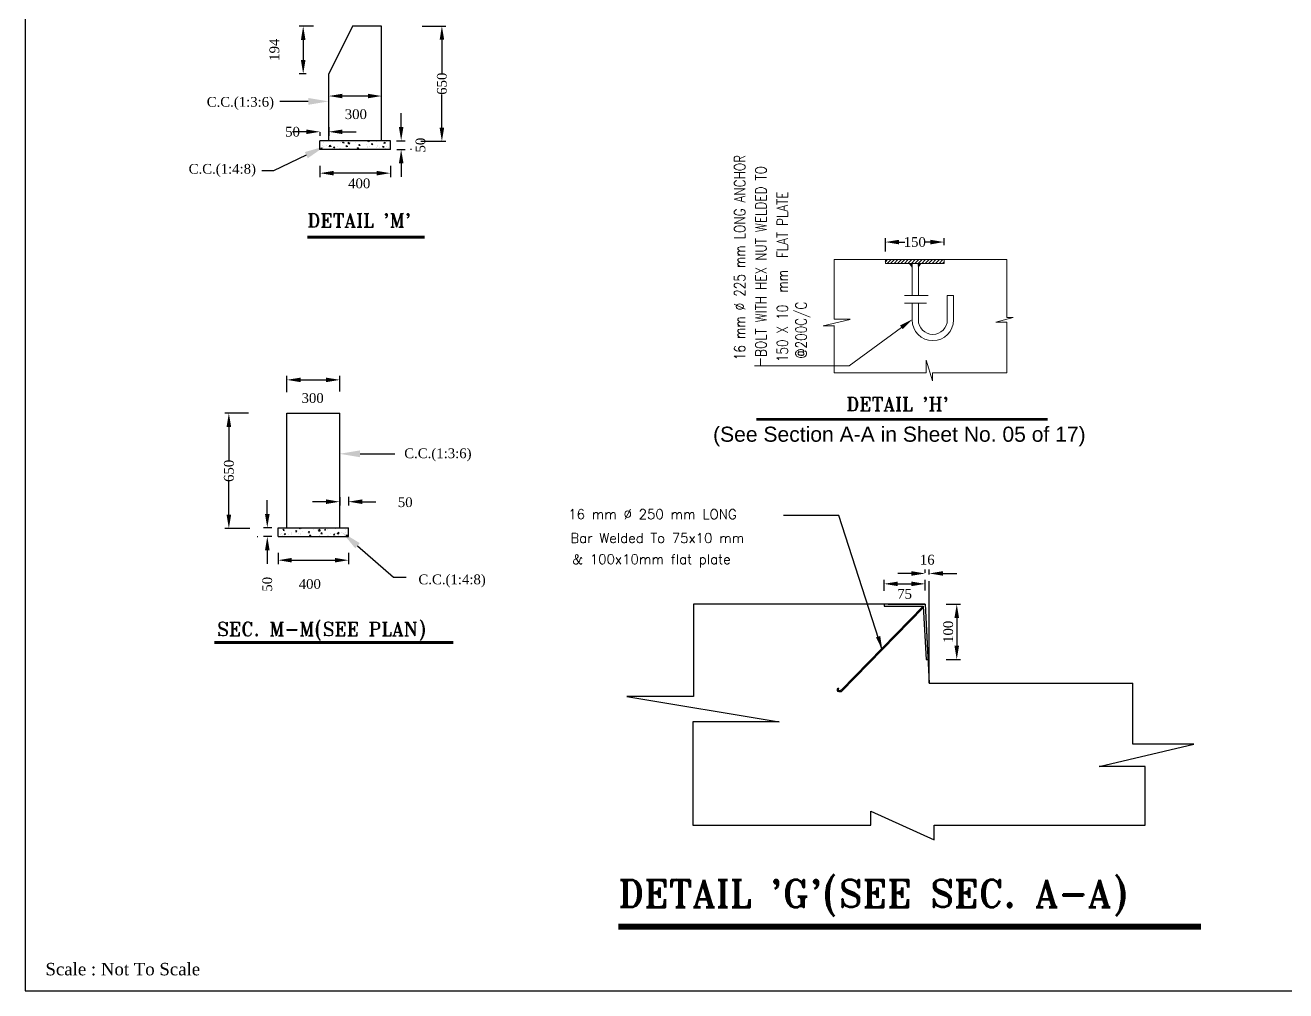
# Model space of a CAD drawing. Extents: x -298162 to 1078160, y -513173 to -216568.
# Drawn here: x 577533 to 609754, y -459717 to -435041 of the extents above; entities that cross this region are included whole.
import ezdxf

# ---------------------------------------------------------------- set-up
doc = ezdxf.new("R2010")
doc.units = 0
doc.header["$MEASUREMENT"] = 0
doc.layers.get('0').update_dxf_attribs({"linetype": 'CONTINUOUS'})
doc.layers.get('DEFPOINTS').update_dxf_attribs({"linetype": 'CONTINUOUS'})
doc.layers.add('Left Bank Profile', color=7, linetype='CONTINUOUS', lineweight=25)
doc.layers.add('LINE', color=7, linetype='CONTINUOUS')
doc.styles.add('BIG', font='ROMANT.SHX')
doc.styles.add('ROMANS', font='romans.shx', dxfattribs={"width": 0.8, "height": 100})
doc.styles.get("Standard").update_dxf_attribs({"font": 'times.ttf', "height": 250})
doc.dimstyles.new('3', dxfattribs={"dimtxt": 225, "dimasz": 350, "dimexe": 100, "dimexo": 25, "dimgap": 9, "dimtad": 0, "dimdec": 0, "dimzin": 0, "dimdsep": 46, "dimtxsty": 'Standard', "dimcen": 0, "dimclrt": 256, "dimadec": 0, "dimazin": 0, "dimtfac": 1, "dimtdec": 0, "dimtofl": 0, "dimtmove": 2, "dimatfit": 3, "dimfxl": 1, "dimtolj": 1, "dimtzin": 0, "dimarcsym": 0})

# ---------------------------------------------------------------- blocks, each defined once
blk = doc.blocks.new('*D955')
at = {"layer": 'DEFPOINTS', "color": 0, "lineweight": -2}
for p in [(585066, -438607), (585066, -438822), (586866, -438607)]:
    blk.add_point(p, dxfattribs=at)
at = {"layer": 'LINE', "color": 0, "lineweight": -2}
for p, q in [((585066, -438632), (585066, -438922)), ((586516, -438822), (585416, -438822)), ((586866, -438632), (586866, -438922))]:
    blk.add_line(p, q, dxfattribs=at)
for points in [[(585416, -438764), (585416, -438880), (585066, -438822)], [(586516, -438764), (586516, -438880), (586866, -438822)]]:
    blk.add_solid(points, dxfattribs=at)
at = {"layer": 'LINE', "insert": (586070, -439084), "char_height": 250, "attachment_point": 5}
blk.add_mtext('\\A1;400', dxfattribs=at)
blk = doc.blocks.new('*D956')
at = {"layer": 'DEFPOINTS', "color": 0, "lineweight": -2}
for p in [(583997, -448497), (585797, -448497), (585797, -448712)]:
    blk.add_point(p, dxfattribs=at)
at = {"layer": 'LINE', "color": 0, "lineweight": -2}
for p, q in [((583997, -448522), (583997, -448812)), ((584347, -448712), (585447, -448712)), ((585797, -448522), (585797, -448812))]:
    blk.add_line(p, q, dxfattribs=at)
for points in [[(584347, -448654), (584347, -448770), (583997, -448712)], [(585447, -448654), (585447, -448770), (585797, -448712)]]:
    blk.add_solid(points, dxfattribs=at)
at = {"layer": 'LINE', "insert": (584807, -449322), "char_height": 250, "attachment_point": 5}
blk.add_mtext('\\A1;400', dxfattribs=at)
blk = doc.blocks.new('*D957')
at = {"layer": 'DEFPOINTS', "color": 0, "lineweight": -2}
for p in [(585572, -444104), (584222, -444445), (585572, -444427)]:
    blk.add_point(p, dxfattribs=at)
at = {"layer": 'LINE', "color": 0, "lineweight": -2}
for p, q in [((584222, -444420), (584222, -444004)), ((585572, -444402), (585572, -444004)), ((584572, -444104), (585222, -444104))]:
    blk.add_line(p, q, dxfattribs=at)
for points in [[(584572, -444046), (584572, -444163), (584222, -444104)], [(585222, -444046), (585222, -444163), (585572, -444104)]]:
    blk.add_solid(points, dxfattribs=at)
at = {"layer": 'LINE', "insert": (584879, -444570), "char_height": 250, "attachment_point": 5}
blk.add_mtext('\\A1;300', dxfattribs=at)
blk = doc.blocks.new('*X26')
at = {"color": 0}
for p, q in [((-6191.9, -26905.4), (-6191.9, -26905.4)), ((-6185.9, -26910.7), (-6185.9, -26910.7)), ((-6185, -26914.8), (-6180.2, -26909.1)), ((-6185, -26914.8), (-6179.1, -26915.4)), ((-6179.1, -26915.4), (-6180.2, -26909.1)), ((-6135.4, -26904.3), (-6135.4, -26904.3)), ((-6113.3, -26921.1), (-6108.5, -26915.4)), ((-6113.3, -26921.1), (-6107.3, -26921.6)), ((-6107.4, -26921.6), (-6108.5, -26915.4)), ((-6094.1, -26903.2), (-6087.1, -26900.5)), ((-6094.1, -26903.2), (-6089.1, -26906.6)), ((-6090.5, -26900.4), (-6090.2, -26900.1)), ((-6090.5, -26900.4), (-6081.6, -26901.8)), ((-6089.1, -26906.6), (-6087.1, -26900.5)), ((-6081.6, -26901.8), (-6081.8, -26900.1)), ((-6076.6, -26919.9), (-6076.6, -26919.9)), ((-6041.6, -26927.4), (-6036.8, -26921.6)), ((-6037.1, -26920.4), (-6037.1, -26920.4)), ((-6035.6, -26927.9), (-6036.8, -26921.6)), ((-6013.4, -26911.6), (-6013.4, -26911.6)), ((-5991.8, -26901.9), (-5991.8, -26901.9)), ((-5988.4, -26908.3), (-5988.4, -26908.3)), ((-5983.8, -26917), (-5976, -26908.8)), ((-5983.8, -26917), (-5974.9, -26918.3)), ((-5982.9, -26916.7), (-5982.9, -26916.7)), ((-5978.8, -26910.4), (-5978.8, -26910.4)), ((-5974.9, -26918.3), (-5976, -26908.8)), ((-5950.5, -26903.3), (-5950.5, -26903.3)), ((-5950.4, -26911.2), (-5943.4, -26908.5)), ((-5950.4, -26911.2), (-5945.4, -26914.6)), ((-5945.4, -26914.6), (-5943.4, -26908.5)), ((-5938.5, -26904.2), (-5938.5, -26904.2)), ((-5930.9, -26909.2), (-5930.9, -26909.2)), ((-5920.5, -26900.4), (-5920.5, -26900.4)), ((-5885.1, -26906.4), (-5885.1, -26906.4)), ((-5879.6, -26902.1), (-5879.6, -26902.1)), ((-5831.7, -26908.7), (-5831.7, -26908.7)), ((-6202.6, -26936.5), (-6202.6, -26936.5)), ((-6193, -26932.5), (-6193, -26932.5)), ((-6187.2, -26944), (-6187.2, -26944)), ((-6178.1, -26935.5), (-6171.1, -26932.8)), ((-6178.1, -26935.5), (-6173.1, -26938.8)), ((-6173.1, -26938.8), (-6171.1, -26932.8)), ((-6153.8, -26940.4), (-6153.8, -26940.4)), ((-6139.6, -26934.8), (-6139.6, -26934.8)), ((-6139.5, -26928.2), (-6139.5, -26928.2)), ((-6136.6, -26937.6), (-6136.6, -26937.6)), ((-6114.4, -26924.9), (-6114.4, -26924.9)), ((-6095.4, -26930.4), (-6095.4, -26930.4)), ((-6086.2, -26937), (-6086.2, -26937)), ((-6084.7, -26930.1), (-6084.7, -26930.1)), ((-6041.6, -26927.4), (-6035.6, -26927.9)), ((-6034.4, -26943.5), (-6027.4, -26940.8)), ((-6034.4, -26943.5), (-6029.4, -26946.8)), ((-6033.4, -26923.1), (-6033.4, -26923.1)), ((-6032.8, -26939.3), (-6032.8, -26939.3)), ((-6029.4, -26946.8), (-6027.4, -26940.8)), ((-6014.7, -26947.7), (-6014.7, -26947.7)), ((-5984.1, -26950), (-5984.1, -26950)), ((-5979.4, -26941.6), (-5979.4, -26941.6)), ((-5976.8, -26942.7), (-5976.8, -26942.7)), ((-5969.9, -26933.7), (-5965, -26927.9)), ((-5969.9, -26933.7), (-5963.9, -26934.2)), ((-5963.9, -26934.2), (-5965.1, -26927.9)), ((-5932.1, -26942.5), (-5932.1, -26942.5)), ((-5926.1, -26943.8), (-5926.1, -26943.8)), ((-5913.7, -26934.4), (-5913.7, -26934.4)), ((-5898.1, -26939.9), (-5893.3, -26934.2)), ((-5898.1, -26939.9), (-5892.2, -26940.5)), ((-5892.2, -26940.5), (-5893.3, -26934.2)), ((-5888.6, -26931.1), (-5888.6, -26931.1)), ((-5887, -26950.1), (-5883.7, -26948.8)), ((-5884.1, -26950.1), (-5883.7, -26948.8)), ((-5880.8, -26935.4), (-5880.8, -26935.4)), ((-5877.1, -26933.5), (-5869.3, -26925.4)), ((-5877.1, -26933.5), (-5868.2, -26934.9)), ((-5872.7, -26946.1), (-5872.7, -26946.1)), ((-5868.2, -26934.9), (-5869.3, -26925.4)), ((-5866.3, -26950), (-5866.3, -26950)), ((-5850.7, -26926.1), (-5850.7, -26926.1)), ((-5830.3, -26929), (-5830.3, -26929)), ((-5826.4, -26946.2), (-5821.6, -26940.5)), ((-5826.4, -26946.2), (-5820.4, -26946.7)), ((-5820.5, -26946.7), (-5821.6, -26940.5)), ((-5819.3, -26948.3), (-5819.3, -26948.3))]:
    blk.add_line(p, q, dxfattribs=at)
blk = doc.blocks.new('*D958')
at = {"layer": 'DEFPOINTS', "color": 0, "lineweight": -2}
for p in [(585572, -447074), (585797, -447071), (585797, -447218)]:
    blk.add_point(p, dxfattribs=at)
at = {"layer": 'LINE', "color": 0, "lineweight": -2}
for p, q in [((585222, -447218), (584872, -447218)), ((585572, -447099), (585572, -447318)), ((585797, -447096), (585797, -447318)), ((586147, -447218), (586497, -447218))]:
    blk.add_line(p, q, dxfattribs=at)
for points in [[(585222, -447159), (585222, -447276), (585572, -447218)], [(586147, -447159), (586147, -447276), (585797, -447218)]]:
    blk.add_solid(points, dxfattribs=at)
at = {"layer": 'LINE', "insert": (587246, -447232), "char_height": 250, "attachment_point": 5}
blk.add_mtext('\\A1;50', dxfattribs=at)
blk = doc.blocks.new('*D960')
at = {"layer": 'DEFPOINTS', "color": 0, "lineweight": -2}
for p in [(583264, -444957), (582738, -447901), (583297, -447901)]:
    blk.add_point(p, dxfattribs=at)
at = {"layer": 'LINE', "color": 0, "lineweight": -2}
for p, q in [((583239, -444957), (582638, -444957)), ((582738, -445307), (582738, -446158)), ((582738, -447551), (582738, -446701)), ((583272, -447901), (582638, -447901))]:
    blk.add_line(p, q, dxfattribs=at)
for points in [[(582680, -445307), (582797, -445307), (582738, -444957)], [(582680, -447551), (582797, -447551), (582738, -447901)]]:
    blk.add_solid(points, dxfattribs=at)
at = {"layer": 'LINE', "insert": (582738, -446429), "char_height": 250, "attachment_point": 5, "rotation": 90}
blk.add_mtext('\\A1;650', dxfattribs=at)
blk = doc.blocks.new('*D961')
at = {"layer": 'DEFPOINTS', "color": 0, "lineweight": -2}
for p in [(587657, -435064), (587624, -438008), (588183, -438008)]:
    blk.add_point(p, dxfattribs=at)
at = {"layer": 'LINE', "color": 0, "lineweight": -2}
for p, q in [((587682, -435064), (588283, -435064)), ((588183, -435414), (588183, -436264)), ((588183, -437658), (588183, -436807)), ((587649, -438008), (588283, -438008))]:
    blk.add_line(p, q, dxfattribs=at)
for points in [[(588125, -435414), (588242, -435414), (588183, -435064)], [(588125, -437658), (588242, -437658), (588183, -438008)]]:
    blk.add_solid(points, dxfattribs=at)
at = {"layer": 'LINE', "insert": (588183, -436536), "char_height": 250, "attachment_point": 5, "rotation": 90}
blk.add_mtext('\\A1;650', dxfattribs=at)
blk = doc.blocks.new('*D962')
at = {"layer": 'DEFPOINTS', "color": 0, "lineweight": -2}
for p in [(585066, -437749), (585066, -437764), (585291, -437621)]:
    blk.add_point(p, dxfattribs=at)
at = {"layer": 'LINE', "color": 0, "lineweight": -2}
for p, q in [((584716, -437764), (584366, -437764)), ((585066, -437774), (585066, -437864)), ((585291, -437646), (585291, -437864)), ((585641, -437764), (585991, -437764))]:
    blk.add_line(p, q, dxfattribs=at)
for points in [[(584716, -437706), (584716, -437823), (585066, -437764)], [(585641, -437706), (585641, -437823), (585291, -437764)]]:
    blk.add_solid(points, dxfattribs=at)
at = {"layer": 'LINE', "insert": (584366, -437764), "char_height": 250, "attachment_point": 5}
blk.add_mtext('\\A1;50', dxfattribs=at)
blk = doc.blocks.new('*D963')
at = {"layer": 'DEFPOINTS', "color": 0, "lineweight": -2}
for p in [(583720, -448107), (583859, -448107), (583861, -447882)]:
    blk.add_point(p, dxfattribs=at)
at = {"layer": 'LINE', "color": 0, "lineweight": -2}
for p, q in [((583720, -447532), (583720, -447182)), ((583836, -447882), (583620, -447882)), ((583834, -448107), (583620, -448107)), ((583720, -448457), (583720, -448807))]:
    blk.add_line(p, q, dxfattribs=at)
for points in [[(583662, -447532), (583779, -447532), (583720, -447882)], [(583662, -448457), (583779, -448457), (583720, -448107)]]:
    blk.add_solid(points, dxfattribs=at)
at = {"layer": 'LINE', "insert": (583720, -449328), "char_height": 250, "attachment_point": 5, "rotation": 90}
blk.add_mtext('\\A1;50', dxfattribs=at)
blk = doc.blocks.new('*D964')
at = {"layer": 'DEFPOINTS', "color": 0, "lineweight": -2}
for p in [(587002, -437992), (587004, -438217), (587142, -438217)]:
    blk.add_point(p, dxfattribs=at)
at = {"layer": 'LINE', "color": 0, "lineweight": -2}
for p, q in [((587142, -437642), (587142, -437292)), ((587027, -437992), (587242, -437992)), ((587029, -438217), (587242, -438217)), ((587142, -438567), (587142, -438917))]:
    blk.add_line(p, q, dxfattribs=at)
for points in [[(587084, -437642), (587201, -437642), (587142, -437992)], [(587084, -438567), (587201, -438567), (587142, -438217)]]:
    blk.add_solid(points, dxfattribs=at)
at = {"layer": 'LINE', "insert": (587637, -438105), "char_height": 250, "attachment_point": 5, "rotation": 90}
blk.add_mtext('\\A1;50', dxfattribs=at)
blk = doc.blocks.new('*D965')
at = {"layer": 'DEFPOINTS', "color": 0, "lineweight": -2}
for p in [(585291, -436850), (585291, -437173), (586641, -437191)]:
    blk.add_point(p, dxfattribs=at)
at = {"layer": 'LINE', "color": 0, "lineweight": -2}
for p, q in [((585291, -437148), (585291, -436750)), ((586291, -436850), (585641, -436850)), ((586641, -437166), (586641, -436750))]:
    blk.add_line(p, q, dxfattribs=at)
for points in [[(585641, -436792), (585641, -436908), (585291, -436850)], [(586291, -436792), (586291, -436908), (586641, -436850)]]:
    blk.add_solid(points, dxfattribs=at)
at = {"layer": 'LINE', "insert": (585984, -437316), "char_height": 250, "attachment_point": 5}
blk.add_mtext('\\A1;300', dxfattribs=at)
blk = doc.blocks.new('*D967')
at = {"layer": 'DEFPOINTS', "color": 0, "lineweight": -2}
for p in [(584925, -435067), (584638, -436282), (584740, -436282)]:
    blk.add_point(p, dxfattribs=at)
at = {"layer": 'LINE', "color": 0, "lineweight": -2}
for p, q in [((584900, -435067), (584538, -435067)), ((584638, -435417), (584638, -435932)), ((584715, -436282), (584538, -436282))]:
    blk.add_line(p, q, dxfattribs=at)
for points in [[(584580, -435417), (584697, -435417), (584638, -435067)], [(584580, -435932), (584697, -435932), (584638, -436282)]]:
    blk.add_solid(points, dxfattribs=at)
at = {"layer": 'LINE', "insert": (583902, -435667), "char_height": 250, "attachment_point": 5, "rotation": 90}
blk.add_mtext('\\A1;194', dxfattribs=at)
blk = doc.blocks.new('*X27')
at = {"color": 0, "linetype": 'Continuous'}
for p, q in [((119120, 232080), (119175, 232135)), ((119163, 232035), (119263, 232135)), ((119251, 232035), (119351, 232135)), ((119340, 232035), (119440, 232135)), ((119428, 232035), (119528, 232135)), ((119517, 232035), (119617, 232135)), ((119605, 232035), (119705, 232135)), ((119693, 232035), (119793, 232135)), ((119782, 232035), (119882, 232135)), ((119870, 232035), (119970, 232135)), ((119959, 232035), (120059, 232135)), ((120047, 232035), (120147, 232135)), ((120135, 232035), (120235, 232135)), ((120224, 232035), (120324, 232135)), ((120312, 232035), (120412, 232135)), ((120401, 232035), (120501, 232135)), ((120489, 232035), (120589, 232135)), ((120577, 232035), (120620, 232078))]:
    blk.add_line(p, q, dxfattribs=at)
blk = doc.blocks.new('*X28')
at = {"color": 0}
for p, q in [((3676, -6321), (3725, -6271)), ((3676, -6312), (3717, -6271)), ((3676, -6303), (3708, -6271)), ((3676, -6294), (3699, -6271)), ((3676, -6285), (3690, -6271)), ((3676, -6276), (3681, -6271)), ((3676, -6329), (3732, -6273)), ((3676, -6338), (3718, -6296)), ((3676, -6347), (3704, -6319)), ((3676, -6356), (3690, -6342))]:
    blk.add_line(p, q, dxfattribs=at)
blk = doc.blocks.new('*D979')
at = {"color": 0, "lineweight": -2}
for p, q in [((599521, -440824), (599521, -440482)), ((599871, -440582), (600013, -440582)), ((600670, -440582), (600528, -440582)), ((601020, -440659), (601020, -440482))]:
    blk.add_line(p, q, dxfattribs=at)
for points in [[(599871, -440524), (599871, -440641), (599521, -440582)], [(600670, -440524), (600670, -440641), (601020, -440582)]]:
    blk.add_solid(points, dxfattribs=at)
at = {"layer": 'DEFPOINTS', "color": 0, "lineweight": -2}
for p in [(601020, -440582), (601020, -440684), (599521, -440849)]:
    blk.add_point(p, dxfattribs=at)
at = {"lineweight": 15, "insert": (600270, -440582), "char_height": 250, "attachment_point": 5}
blk.add_mtext('\\A1;150', dxfattribs=at)
blk = doc.blocks.new('*D1233')
at = {"layer": 'DEFPOINTS', "color": 0, "linetype": 'ByBlock', "lineweight": -2}
for p in [(600536, -449317), (599484, -449521), (600536, -449508)]:
    blk.add_point(p, dxfattribs=at)
at = {"layer": 'LINE', "color": 0, "linetype": 'ByBlock', "lineweight": -2}
for p, q in [((599484, -449496), (599484, -449217)), ((599834, -449317), (600186, -449317)), ((600536, -449483), (600536, -449217))]:
    blk.add_line(p, q, dxfattribs=at)
for points in [[(599834, -449259), (599834, -449375), (599484, -449317)], [(600186, -449259), (600186, -449375), (600536, -449317)]]:
    blk.add_solid(points, dxfattribs=at)
at = {"layer": 'LINE', "linetype": 'ByBlock', "lineweight": -2, "insert": (600010, -449576), "char_height": 250, "attachment_point": 5}
blk.add_mtext('\\A1;75', dxfattribs=at)
blk = doc.blocks.new('*D1234')
at = {"layer": 'DEFPOINTS', "color": 0, "linetype": 'ByBlock', "lineweight": -2}
for p in [(601051, -449837), (601050, -451249), (601343, -451249)]:
    blk.add_point(p, dxfattribs=at)
at = {"layer": 'LINE', "color": 0, "linetype": 'ByBlock', "lineweight": -2}
for p, q in [((601076, -449837), (601443, -449837)), ((601343, -450187), (601343, -450899)), ((601075, -451249), (601443, -451249))]:
    blk.add_line(p, q, dxfattribs=at)
for points in [[(601285, -450187), (601401, -450187), (601343, -449837)], [(601285, -450899), (601401, -450899), (601343, -451249)]]:
    blk.add_solid(points, dxfattribs=at)
at = {"layer": 'LINE', "linetype": 'ByBlock', "lineweight": -2, "insert": (601125, -450543), "char_height": 250, "attachment_point": 5, "rotation": 90}
blk.add_mtext('\\A1;100', dxfattribs=at)
blk = doc.blocks.new('*D1235')
at = {"layer": 'DEFPOINTS', "color": 0, "linetype": 'ByBlock', "lineweight": -2}
for p in [(600536, -449064), (600642, -449051), (600642, -449099)]:
    blk.add_point(p, dxfattribs=at)
at = {"layer": 'LINE', "color": 0, "linetype": 'ByBlock', "lineweight": -2}
for p, q in [((600186, -449051), (599836, -449051)), ((600536, -449039), (600536, -448951)), ((600642, -449074), (600642, -448951)), ((600992, -449051), (601342, -449051))]:
    blk.add_line(p, q, dxfattribs=at)
for points in [[(600186, -448993), (600186, -449110), (600536, -449051)], [(600992, -448993), (600992, -449110), (600642, -449051)]]:
    blk.add_solid(points, dxfattribs=at)
at = {"layer": 'LINE', "linetype": 'ByBlock', "lineweight": -2, "insert": (600589, -448701), "char_height": 250, "attachment_point": 5}
blk.add_mtext('\\A1;16', dxfattribs=at)

msp = doc.modelspace()

# ---------------------------------------------------------------- linework, layer by layer
at = {"color": 0, "lineweight": 15}
for p, q in [((598211.564, -441030.529), (598211.564, -442551.529)), ((599520.564, -441030.529), (598211.564, -441030.529)), ((599520.564, -441130.529), (599520.564, -441030.529)), ((599520.564, -441030.529), (601020.564, -441030.529)), ((601020.564, -441130.529), (601020.564, -441030.529)), ((601020.564, -441030.529), (602626.564, -441030.529)), ((602626.564, -442510.529), (602626.564, -441030.529)), ((599520.564, -441130.529), (601020.564, -441130.529)), ((600139.572, -441128.515), (600206, -441226.103)), ((600422.297, -441125.871), (600359.777, -441227.362)), ((600006.083, -441944.529), (600614.083, -441944.529)), ((601262.083, -441951.529), (601102.083, -441951.529)), ((600006.083, -442146.529), (600573.083, -442146.529)), ((598616.564, -442563.856), (597928.564, -442725.856)), ((598211.564, -442551.529), (598616.564, -442551.529)), ((598211.564, -442713.529), (598211.564, -442956.529)), ((602343.564, -442632.529), (602788.564, -442510.529)), ((602626.564, -442632.529), (602343.564, -442632.529)), ((602788.564, -442510.529), (602626.564, -442510.529)), ((602626.564, -443927.529), (602626.564, -442632.529)), ((597928.564, -442725.856), (598211.564, -442725.856)), ((598211.564, -442956.529), (598211.564, -443647.529)), ((599927.907, -442761.925), (598591.354, -443744.984)), ((596324.385, -443744.984), (596324.385, -443560.384)), ((598211.564, -443927.529), (598211.564, -443647.529)), ((600560.564, -443927.529), (600560.564, -443603.529)), ((600560.564, -443603.529), (600722.564, -444129.529)), ((598591.354, -443744.984), (596170.379, -443744.984)), ((598211.564, -443927.529), (600560.564, -443927.529)), ((600722.564, -443927.529), (602626.564, -443927.529)), ((600722.564, -444129.529), (600722.564, -443927.529))]:
    msp.add_line(p, q, dxfattribs=at)
for points in [[(600202.083, -441130.529), (600202.083, -441944.529, 1)], [(600362.083, -441130.529), (600362.083, -441944.529, 1)], [(600202.083, -442146.529), (600202.083, -442571.529, 1), (601262.083, -442571.529), (601262.083, -441951.529)], [(600362.083, -442146.529), (600362.083, -442571.529, 1), (601102.083, -442571.529), (601102.083, -441951.529)]]:
    msp.add_lwpolyline(points, format="xyb", dxfattribs=at)
at = {"color": 0, "lineweight": 15, "const_width": 75}
msp.add_lwpolyline([(596217.047, -445112.592), (603662.975, -445112.592)], dxfattribs=at)
at = {"color": 0, "lineweight": 15}
msp.add_solid([(599893.344, -442714.933), (599962.47, -442808.916), (600209.855, -442554.547)], dxfattribs=at)
at = {"layer": 'LINE', "color": 0}
for p, q in [((585898.221, -435067.378), (585290.721, -436282.378)), ((586640.721, -435067.378), (585898.221, -435067.378)), ((586640.721, -437992.378), (586640.721, -435067.378)), ((585290.721, -437992.378), (585290.721, -436282.378)), ((584765.757, -436986.903), (584041.746, -436986.903)), ((586865.721, -437992.378), (585065.721, -437992.378)), ((585065.721, -438217.378), (585065.721, -437992.378)), ((586865.721, -438217.378), (586865.721, -437992.378)), ((584717.841, -438361.207), (583877.403, -438760.01)), ((586865.721, -438217.378), (585065.721, -438217.378)), ((587403.136, -438217.378), (587384.888, -438217.378)), ((583877.403, -438760.01), (583581.585, -438760.01)), ((584222.221, -447882.378), (584222.221, -444957.378)), ((584222.221, -444957.378), (584964.721, -444957.378)), ((584964.721, -444957.378), (585572.221, -444957.378)), ((585572.221, -447882.378), (585572.221, -444957.378)), ((586090.04, -445994.062), (586978.394, -445994.062)), ((583459.806, -448107.378), (583478.054, -448107.378)), ((583997.221, -447882.378), (585797.221, -447882.378)), ((583997.221, -448107.378), (583997.221, -447882.378)), ((583997.221, -448107.378), (585797.221, -448107.378)), ((585797.221, -448107.378), (585797.221, -447882.378)), ((586026.054, -448342.531), (586945.525, -449146.251)), ((586945.525, -449146.251), (587274.212, -449146.251))]:
    msp.add_line(p, q, dxfattribs=at)
at = {"layer": 'LINE', "color": 0, "linetype": 'ByBlock', "lineweight": -2}
for p, q in [((600642.138, -451854.143), (600642.138, -449252.205)), ((599591.356, -449837.476), (594617.296, -449837.476)), ((600536.449, -449837.476), (594617.296, -449837.476)), ((594617.296, -449837.476), (594617.296, -452199.473)), ((600488.859, -449885.584), (598387.599, -452033.844)), ((600490.935, -449925.187), (598389.675, -452073.447)), ((599484.222, -449837.476), (599484.222, -449885.584)), ((599484.222, -449885.584), (600488.859, -449885.584)), ((599591.356, -449837.476), (600536.449, -449837.476)), ((600488.859, -449885.584), (600560.335, -451249.411)), ((600536.449, -449837.476), (600607.924, -451201.304)), ((600536.449, -449837.476), (600642.138, -451854.143)), ((600560.335, -451249.411), (600610.448, -451249.457)), ((600642.138, -451854.143), (605839.975, -451855.067)), ((605839.698, -453413.666), (605839.975, -451855.067)), ((594617.296, -452199.473), (592907.973, -452199.473)), ((592907.973, -452199.473), (596806.187, -452845.456)), ((596806.187, -452845.456), (594593.222, -452845.456)), ((594593.222, -452845.456), (594593.222, -455483.211)), ((604984.151, -453987.238), (607405.462, -453413.666)), ((607405.462, -453413.666), (605839.698, -453413.666)), ((606160.236, -453987.238), (604984.151, -453987.238)), ((606160.236, -455483.211), (606160.236, -453987.238)), ((594593.222, -455483.211), (599143.492, -455483.211)), ((600765.492, -455483.211), (606160.236, -455483.211))]:
    msp.add_line(p, q, dxfattribs=at)
at = {"layer": 'LINE', "color": 0}
msp.add_lwpolyline([(577532.569, -459716.504), (638037.769, -459716.504), (638037.769, -416930.684), (577532.569, -416930.684)], close=True, dxfattribs=at)
at = {"layer": 'LINE', "color": 0, "const_width": 75}
for points in [[(584744.638, -440456.652), (587746.875, -440456.652)], [(582365.226, -450815.289), (588474.469, -450815.289)]]:
    msp.add_lwpolyline(points, dxfattribs=at)
at = {"layer": 'LINE', "color": 0, "linetype": 'ByBlock', "lineweight": -2}
for points in [[(598389.675, -452073.447), (598341.186, -452078.444), (598309.465, -452068.819), (598297.003, -452041.533), (598299.021, -452008.627), (598310.244, -451979.338), (598331.167, -451986.556)], [(598387.599, -452033.844), (598361.295, -452049.557), (598319.094, -452039.53), (598320.298, -452011.033), (598331.167, -451986.556)]]:
    msp.add_lwpolyline(points, dxfattribs=at)
at = {"layer": 'LINE', "color": 0, "linetype": 'ByBlock', "lineweight": -2, "ltscale": 5}
msp.add_lwpolyline([(599143.492, -455483.211), (599143.492, -455130.484), (600765.492, -455860.484), (600765.492, -455483.211)], dxfattribs=at)
at = {"layer": 'LINE', "color": 0, "linetype": 'ByBlock', "lineweight": -2, "const_width": 150}
msp.add_lwpolyline([(592691.188, -458079.77), (607583.046, -458079.77)], dxfattribs=at)
at = {"layer": 'LINE', "color": 0}
for points in [[(584765.757, -437074.403), (584765.757, -436899.403), (585290.757, -436986.903)], [(584755.353, -438440.258), (584680.33, -438282.155), (585192.151, -438136.139)], [(586090.04, -446081.562), (586090.04, -445906.562), (585565.04, -445994.062)], [(585968.468, -448408.411), (586083.64, -448276.652), (585630.777, -447997.015)]]:
    msp.add_solid(points, dxfattribs=at)

# ---------------------------------------------------------------- block references
at = {"color": 0, "lineweight": 15}
for name, p in [('*X27', (480400.564, -673165.529)), ('*X28', (596685.972, -434859.154))]:
    msp.add_blockref(name, p, dxfattribs=at)
at = {"color": 0, "lineweight": 15, "xscale": -1}
msp.add_blockref('*X28', (603876.9, -434860.414), dxfattribs=at)
at = {"layer": 'LINE', "color": 0, "yscale": 4.5, "zscale": 4.5}
for p, xscale in [((558905.773, -316942.043), -4.5), ((611957.169, -326832.043), 4.5)]:
    msp.add_blockref('*X26', p, dxfattribs=dict(at, xscale=xscale))

# ---------------------------------------------------------------- texts
at = {"color": 0, "lineweight": 15, "style": 'ROMANS', "width": 0.8}
for s, p in [('16 mm %%c 225 mm LONG ANCHOR', (595938.358, -443600.727)), ('BOLT WITH HEX NUT WELDED TO', (596476.372, -443520.905)), (' 150 X 10  mm  FLAT PLATE', (597026.923, -443805.437)), ('@200C/C', (597505.441, -443561.951))]:
    msp.add_text(s, height=281.25, rotation=90, dxfattribs=at).set_placement(p)
at = {"color": 0, "lineweight": 15, "style": 'BIG'}
msp.add_text("DETAIL 'H'", height=350, dxfattribs=at).set_placement((598519.936, -444899.626))
at = {"layer": 'Left Bank Profile', "color": 0, "insert": (580027.132, -459328.988), "char_height": 318.39994, "width": 23569.93777, "attachment_point": 8}
msp.add_mtext('{\\fTimes New Roman|b0|i0|c0|p18;Scale : Not To Scale}', dxfattribs=at)
at = {"layer": 'LINE', "color": 0}
for s, p in [('C.C.(1:3:6)', (582172.155, -437123.994)), ('C.C.(1:4:8)', (581710.69, -438835.688)), ('C.C.(1:3:6)', (587221.251, -446105.246)), ('C.C.(1:4:8)', (587583.814, -449328.173))]:
    msp.add_text(s, height=250, dxfattribs=at).set_placement(p)
at = {"layer": 'LINE', "color": 0, "style": 'BIG'}
for s, p in [("DETAIL 'M'", (584744.638, -440205.645)), ('SEC. M-M(SEE PLAN)', (582435.727, -450649.369))]:
    msp.add_text(s, height=350, dxfattribs=at).set_placement(p)
at = {"layer": 'LINE', "color": 0, "linetype": 'ByBlock', "lineweight": -2, "style": 'BIG'}
for s, height, p in [('16 mm %%C 250 mm LONG ', 250, (591411.862, -447662.622)), ('Bar Welded To 75x10 mm ', 250, (591466.082, -448272.226)), ('& 100x10mm flat plate   ', 250, (591514.081, -448812.765)), ("DETAIL 'G'(SEE SEC. A-A)", 700, (592691.188, -457577.758))]:
    msp.add_text(s, height=height, dxfattribs=at).set_placement(p)
at = {"layer": 'LINE', "color": 0, "lineweight": 9, "insert": (599875.87, -445801.727), "char_height": 385.66235, "width": 16027.30118, "attachment_point": 8}
msp.add_mtext('{\\fArial|b0|i0|c0|p34;(See Section A-A in Sheet No. 05 of 17)}', dxfattribs=at)

# ---------------------------------------------------------------- dimensions: what is measured, and where the dimension line sits
at = {"color": 0, "lineweight": 15}
dim = msp.add_linear_dim(base=(601020.314, -440582.33), p1=(599520.564, -440848.846), p2=(601020.314, -440683.814), text='150', dimstyle='3', dxfattribs=at)
dim.commit()
dim.dimension.update_dxf_attribs({"geometry": '*D979', "text_midpoint": (600270.439, -440582.33)})
at = {"layer": 'LINE', "color": 0}
for base, p1, p2, angle, text, picture, middle in [((584638.257, -436282.378), (584925.413, -435067.378), (584740.148, -436282.378), 270, '194', '*D967', (583902.42, -435666.537)), ((583720.492, -448107.378), (583861.263, -447882.378), (583858.656, -448107.378), 90, '50', '*D963', (583720.492, -449328.378))]:
    dim = msp.add_linear_dim(base=base, p1=p1, p2=p2, angle=angle, text=text, dimstyle='3', dxfattribs=at)
    dim.commit()
    dim.dimension.update_dxf_attribs({"geometry": picture, "text_midpoint": middle, "dimtype": 160})
for base, p1, p2, angle, text, picture, middle in [((588183.201, -438007.786), (587657.302, -435063.667), (587624.434, -438007.786), 270, '650', '*D961', (588183.201, -436535.726)), ((587142.449, -438217.378), (587001.679, -437992.378), (587004.286, -438217.378), 270, '50', '*D964', (587637.438, -438104.878)), ((582738.333, -447901.497), (583264.232, -444957.378), (583297.101, -447901.497), 90, '650', '*D960', (582738.333, -446429.438))]:
    dim = msp.add_linear_dim(base=base, p1=p1, p2=p2, angle=angle, text=text, dimstyle='3', dxfattribs=at)
    dim.commit()
    dim.dimension.update_dxf_attribs({"geometry": picture, "text_midpoint": middle})
for base, p1, p2, text, picture, middle in [((585290.721, -436849.852), (586640.721, -437190.504), (585290.721, -437172.575), '300', '*D965', (585984.3, -437316.007)), ((585065.721, -437764.232), (585290.721, -437620.8), (585065.721, -437748.764), '50', '*D962', (584365.721, -437764.232)), ((585065.721, -438822.044), (586865.721, -438606.896), (585065.721, -438606.896), '400', '*D955', (586069.721, -439084.378)), ((585572.221, -444104.287), (584222.221, -444444.938), (585572.221, -444427.009), '300', '*D957', (584878.642, -444570.441)), ((585797.221, -447217.732), (585572.221, -447074.3), (585797.221, -447071.45), '50', '*D958', (587245.831, -447231.95)), ((585797.221, -448712.044), (583997.221, -448496.896), (585797.221, -448496.896), '400', '*D956', (584806.852, -449321.631))]:
    dim = msp.add_linear_dim(base=base, p1=p1, p2=p2, text=text, dimstyle='3', dxfattribs=at)
    dim.commit()
    dim.dimension.update_dxf_attribs({"geometry": picture, "text_midpoint": middle, "dimtype": 160})
at = {"layer": 'LINE', "color": 0, "linetype": 'ByBlock', "lineweight": -2}
dim = msp.add_linear_dim(base=(600642.138, -449051.48), p1=(600536.449, -449063.642), p2=(600642.138, -449098.991), text='16', dimstyle='3', dxfattribs=at)
dim.commit()
dim.dimension.update_dxf_attribs({"geometry": '*D1235', "text_midpoint": (600589.294, -448701.48)})
dim = msp.add_linear_dim(base=(600536.449, -449316.856), p1=(599484.222, -449521.474), p2=(600536.449, -449507.854), text='75', dimstyle='3', override={"dimtxt": 350}, dxfattribs=at)
dim.commit()
dim.dimension.update_dxf_attribs({"geometry": '*D1233', "text_midpoint": (600010.335, -449575.949), "dimtype": 160})
dim = msp.add_linear_dim(base=(601342.838, -451249.388), p1=(601050.817, -449837.476), p2=(601050.169, -451249.388), angle=90, text='100', dimstyle='3', override={"dimtxt": 350}, dxfattribs=at)
dim.commit()
dim.dimension.update_dxf_attribs({"geometry": '*D1234', "text_midpoint": (601125.309, -450543.432), "dimtype": 160})

# ---------------------------------------------------------------- leaders
msp.add_leader([(599440.305, -450999.317), (598325.775, -447567.944), (596918.579, -447566.548)], dimstyle='3', override={"dimgap": 9, "dimtad": 0, "dimfxl": 700}, dxfattribs=at)

doc.saveas('drawing.dxf')
